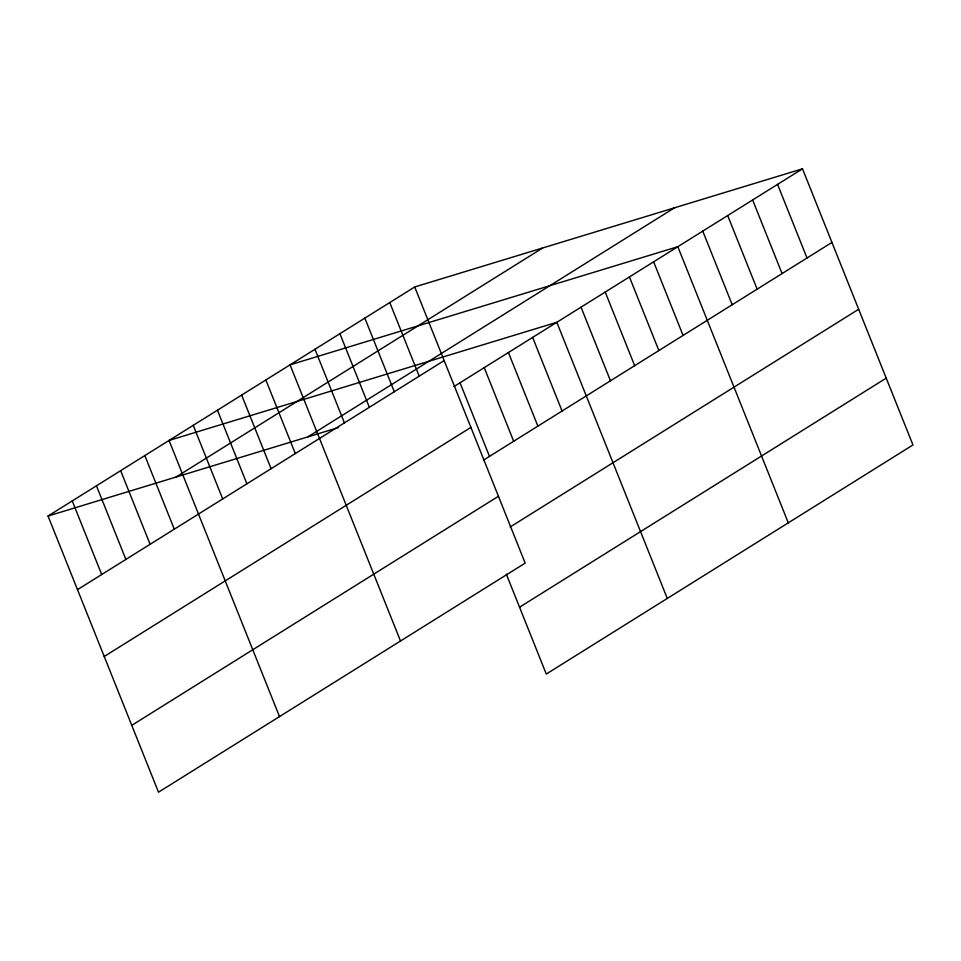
<?xml version="1.0" encoding="UTF-8"?>
<svg xmlns="http://www.w3.org/2000/svg" width="961" height="961" viewBox="0 0 961 961"><rect width="100%" height="100%" fill="white"/><g stroke="black" fill="none" stroke-linecap="round" stroke-linejoin="round"><path stroke-width="1.44" d="M414.72 286.955L525.174 563.11L158.505 792.188L48.05 516.033L414.72 286.955L802.495 168.812L912.95 444.967L546.28 674.045L506.327 574.149M176.019 477.052L542.689 247.974M307.868 436.883L674.526 207.804M77.493 589.646L444.162 360.567M453.976 386.55L802.495 168.812M104.22 656.483L470.89 427.405M483.419 460.163L831.938 242.424M131.765 725.351L498.435 496.272M510.159 527L858.678 309.262M519.553 607.208L886.222 378.129M48.05 516.033L338.464 427.561M777.569 184.392L807.012 258.004M752.631 199.972L782.074 273.585M727.693 215.54L757.136 289.153M702.767 231.12L732.21 304.733M788.284 522.844L677.829 246.701L290.054 364.844L400.497 640.999M653.636 261.824L683.079 335.437M629.431 276.936L658.874 350.549M605.226 292.06L634.668 365.673M581.033 307.172L610.475 380.784M667.282 598.439L556.827 322.295L169.052 440.438L279.507 716.594M532.634 337.419L562.077 411.032M508.429 352.531L537.872 426.143M484.236 367.655L513.679 441.267M460.031 382.766L489.473 456.379M389.782 302.535L419.224 376.147M364.856 318.115L394.298 391.728M339.918 333.695L369.36 407.308M314.98 349.263L344.422 422.876M265.849 379.967L295.291 453.58M241.655 395.079L271.098 468.692M217.45 410.203L246.893 483.815M193.245 425.327L222.688 498.939M144.847 455.562L174.289 529.175M120.654 470.674L150.096 544.286M96.448 485.798L125.891 559.41M72.255 500.921L101.698 574.534"/></g></svg>
